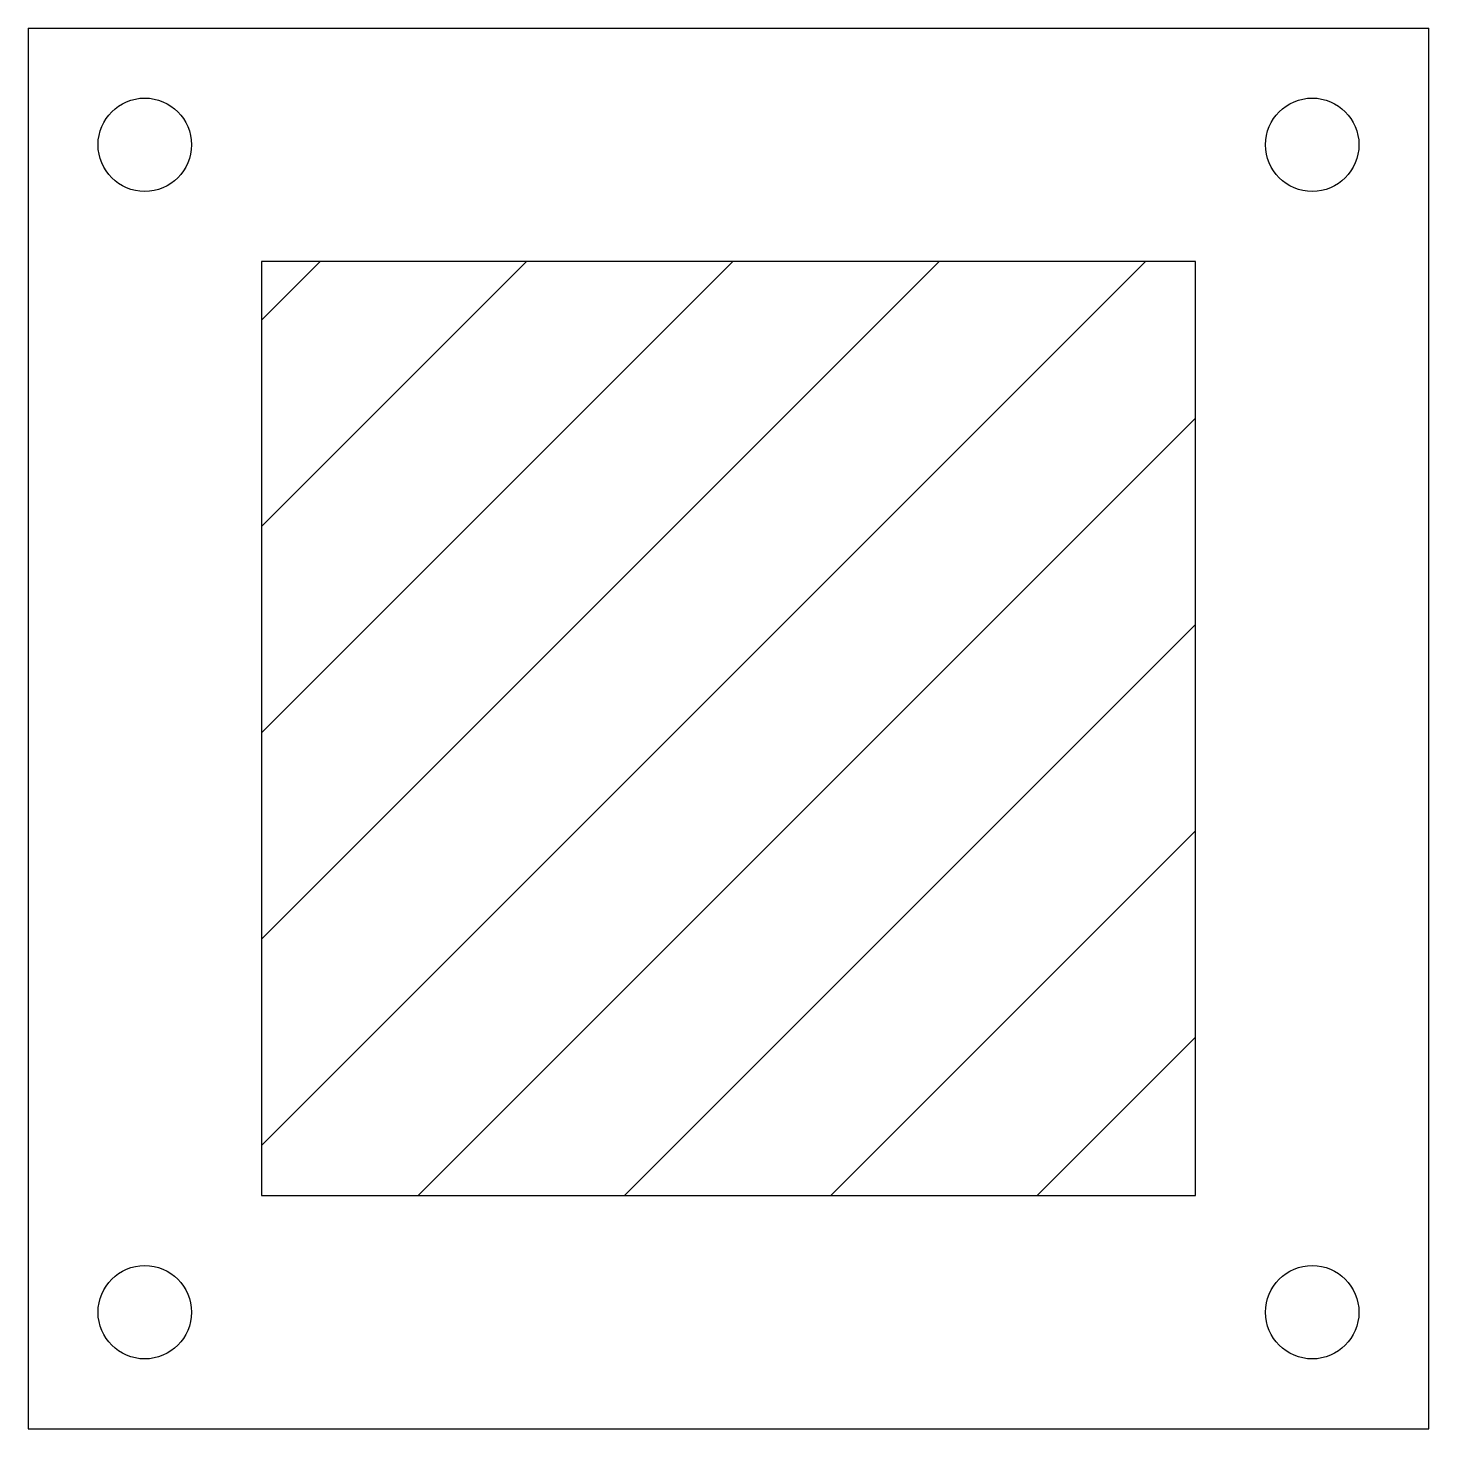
# Model space of a CAD drawing. Header units: millimetres. Extents: x -2887.67 to -2887.07, y 3747.245 to 3747.845.
import ezdxf

# ---------------------------------------------------------------- set-up
doc = ezdxf.new("R2010")
doc.units = ezdxf.units.MM
doc.layers.add('Ele_caixas', color=2, linetype='Continuous')

msp = doc.modelspace()

# ---------------------------------------------------------------- hatches: boundary and pattern name
at = {"layer": 'Ele_caixas'}
h = msp.add_hatch(dxfattribs=at)
h.set_pattern_fill('ANSI31', color=1, scale=0.5, style=0)
h.set_pattern_definition([(45, (-2900.46253, 3816.851775), (-0.044194174, 0.044194174), [])])
h.paths.add_polyline_path([(-2887.16967, 3747.74533), (-2887.56967, 3747.74533), (-2887.56967, 3747.34533), (-2887.16967, 3747.34533)])

# ---------------------------------------------------------------- linework, layer by layer
at = {"layer": 'Ele_caixas', "color": 3}
for p, q in [((-2887.66967, 3747.84533), (-2887.06967, 3747.84533)), ((-2887.66967, 3747.84533), (-2887.66967, 3747.24533)), ((-2887.06967, 3747.24533), (-2887.06967, 3747.84533)), ((-2887.66967, 3747.24533), (-2887.06967, 3747.24533))]:
    msp.add_line(p, q, dxfattribs=at)
at = {"layer": 'Ele_caixas', "color": 2}
msp.add_lwpolyline([(-2887.56967, 3747.34533), (-2887.16967, 3747.34533), (-2887.16967, 3747.74533), (-2887.56967, 3747.74533)], close=True, dxfattribs=at)
for centre in [(-2887.61967, 3747.79533), (-2887.11967, 3747.79533), (-2887.61967, 3747.29533), (-2887.11967, 3747.29533)]:
    msp.add_circle(centre, 0.02, dxfattribs=at)

doc.saveas('drawing.dxf')
